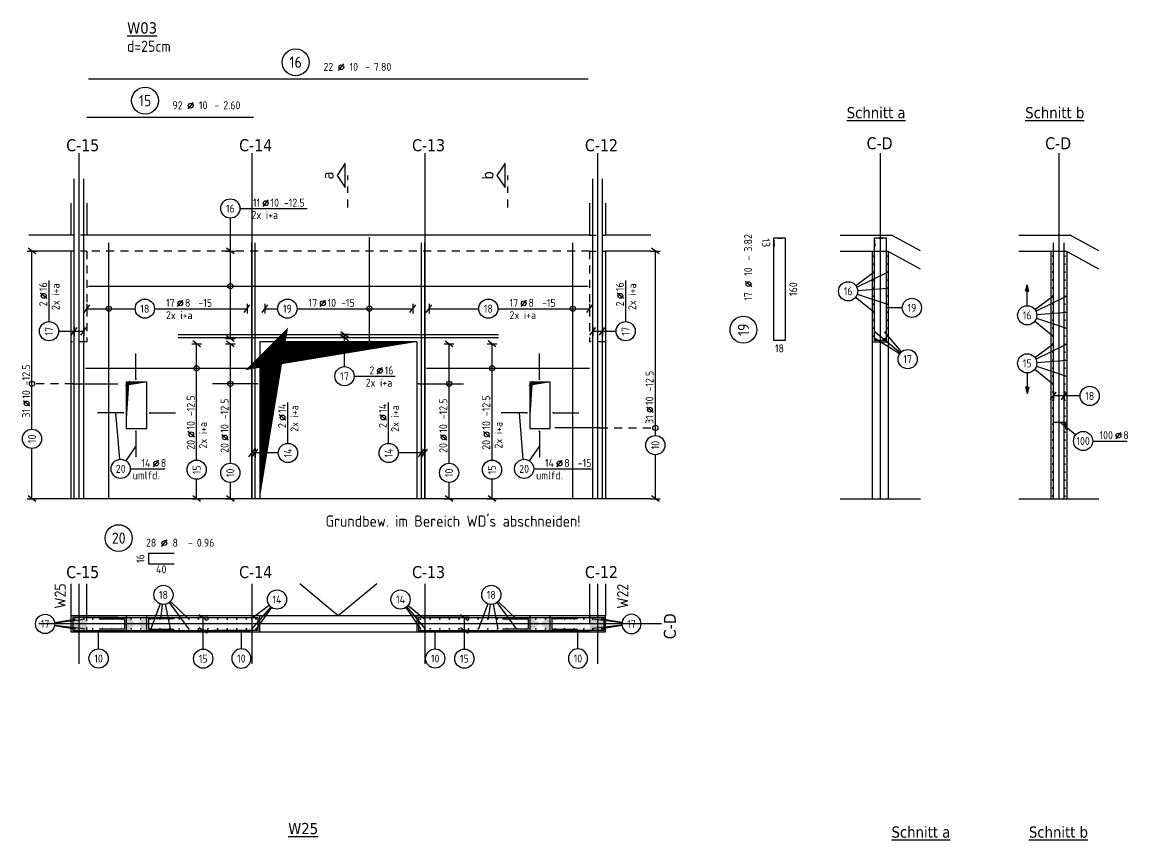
# Model space of a CAD drawing. Extents: x 399 to 532, y -4 to 185.
# Drawn here: x 444.43 to 461.69, y 36 to 48.78 of the extents above; entities that cross this region are included whole.
import ezdxf
from ezdxf.enums import TextEntityAlignment as Align

# ---------------------------------------------------------------- set-up
doc = ezdxf.new("R2010")
doc.units = 0
doc.header["$LTSCALE"] = 0.5
doc.header["$MEASUREMENT"] = 0
for name, pattern in [('AUSGEZOGEN', [1000.01, 1000, 0.01]), ('DASHDOTSMALL', [1.05, 0.5, -0.25, 0.05, -0.25]), ('DOT', [0.175, 0.05, -0.125]), ('HIDDEN', [0.375, 0.25, -0.125]), ('STRICHPUNKT2', [0.55, 0.25, -0.125, 0.05, -0.125]), ('VERDECKT', [0.375, 0.25, -0.125])]:
    doc.linetypes.add(name, pattern=pattern)
for name, color, linetype in [('0_H10', 13, 'CONTINUOUS'), ('ACHSEN', 7, 'CONTINUOUS'), ('AFU', 9, 'CONTINUOUS'), ('BETON', 7, 'CONTINUOUS'), ('Decke', 7, 'CONTINUOUS'), ('DRUEBER', 7, 'CONTINUOUS'), ('RND', 7, 'CONTINUOUS'), ('SCHATTEN', 253, 'CONTINUOUS'), ('SCHNITTE', 7, 'CONTINUOUS'), ('Sturz', 7, 'CONTINUOUS'), ('TEXT', 7, 'CONTINUOUS'), ('Treppe', 7, 'CONTINUOUS'), ('UZ', 7, 'CONTINUOUS'), ('VERDECKT', 7, 'CONTINUOUS'), ('WD', 7, 'CONTINUOUS')]:
    doc.layers.add(name, color=color, linetype=linetype)
doc.styles.add('HELV', font='tahoma.ttf')
doc.styles.get("Standard").update_dxf_attribs({"font": 'iso'})
doc.styles.add('TXT', font='isocp.shx')
doc.linetypes.add('AFU_50K', pattern='A,0.15,["/",Standard,S=0.2,R=0,X=-0.01,Y=-0.1],0.07,["/",Standard,S=0.2,R=0,X=-0.01,Y=-0.1],0.15', length=0.37)

# ---------------------------------------------------------------- blocks, each defined once
blk = doc.blocks.new('RND_HIN')
at = {"layer": 'RND', "color": 7, "linetype": 'Continuous'}
blk.add_circle((0, 0), 0.3, dxfattribs=at)
at = {"layer": 'RND', "color": 7, "linetype": 'Continuous', "style": 'TXT'}
blk.add_attdef('POSI', text='', height=0.25, dxfattribs=at).set_placement((0, 0), align=Align.MIDDLE)
blk = doc.blocks.new('lei_gre')
at = {"layer": 'RND', "color": 7, "linetype": 'Continuous'}
for p, q in [((-0.09, -0.12), (0.09, 0.12)), ((0, 0.15), (0, -0.15))]:
    blk.add_line(p, q, dxfattribs=at)
blk = doc.blocks.new('RND_LEI')
at = {"layer": 'RND', "color": 7, "linetype": 'Continuous'}
blk.add_line((1.022, 0.066), (1.19, 0.27), dxfattribs=at)
for centre, radius in [((0, 0), 0.3), ((1.106, 0.168), 0.075)]:
    blk.add_circle(centre, radius, dxfattribs=at)
at = {"layer": 'RND', "color": 7, "linetype": 'Continuous', "style": 'TXT'}
blk.add_attdef('POSL', text='', height=0.25, dxfattribs=at).set_placement((0, 0), align=Align.MIDDLE)
blk.add_attdef('ANZ', text='', height=0.25, dxfattribs=at).set_placement((0.931, 0.057), align=Align.RIGHT)
for tag, p in [('DUM', (1.253, 0.057)), ('ABSTD', (1.674, 0.057)), ('POSTXT', (0.374, -0.327))]:
    blk.add_attdef(tag, p, '', height=0.25, dxfattribs=at)
blk = doc.blocks.new('RND_AUSZ')
at = {"layer": 'RND', "color": 7, "linetype": 'Continuous'}
blk.add_line((1.341, 0.262), (1.509, 0.466), dxfattribs=at)
at = {"layer": 'RND', "color": 1, "linetype": 'Continuous'}
blk.add_circle((0, 0.52), 0.42, dxfattribs=at)
at = {"layer": 'RND', "color": 7, "linetype": 'Continuous'}
blk.add_circle((1.425, 0.364), 0.075, dxfattribs=at)
at = {"layer": 'RND', "color": 7, "linetype": 'Continuous', "style": 'TXT'}
blk.add_text('-', height=0.25, dxfattribs=at).set_placement((2.163, 0.25))
at = {"layer": 'RND', "color": 1, "linetype": 'Continuous', "style": 'TXT'}
blk.add_attdef('POS', text='', height=0.35, dxfattribs=at).set_placement((0, 0.52), align=Align.MIDDLE)
at = {"layer": 'RND', "color": 7, "linetype": 'Continuous', "style": 'TXT'}
for tag, p in [('WIEOFT', (-0.536, 0.25)), ('STK', (1.174, 0.25))]:
    blk.add_attdef(tag, text='', height=0.25, dxfattribs=at).set_placement(p, align=Align.RIGHT)
for tag, p in [('DS', (1.683, 0.25)), ('LANG', (2.441, 0.25)), ('TEXT', (3.669, 0.25))]:
    blk.add_attdef(tag, p, '', height=0.25, dxfattribs=at)
blk = doc.blocks.new('Pfeillinie')
at = {"layer": 'TEXT', "linetype": 'Continuous'}
blk.add_hatch(color=7, dxfattribs=at).paths.add_polyline_path([(0, 0), (-0.8, 0.2), (-0.8, 0), (-0.8, -0.2)])
at = {"layer": 'TEXT', "color": 7, "linetype": 'Continuous'}
for p, q in [((-0.8, 0), (-0.8, 0.2)), ((-0.8, 0.2), (0, 0)), ((-0.8, 0), (-0.8, -0.2)), ((-0.8, -0.2), (0, 0))]:
    blk.add_line(p, q, dxfattribs=at)
blk = doc.blocks.new('SCHN-2')
at = {"layer": 'SCHNITTE', "color": 6, "linetype": 'Continuous'}
blk.add_lwpolyline([(0.378, 0.088), (0, 0.34), (-0.378, 0.088)], close=True, dxfattribs=at)
at = {"layer": 'SCHNITTE', "color": 1, "linetype": 'DASHDOTSMALL', "style": 'HELV'}
blk.add_attdef('SCHN-2', text='', height=0.35, dxfattribs=at).set_placement((0, 0.45), align=Align.CENTER)

msp = doc.modelspace()

# ---------------------------------------------------------------- hatches: boundary and pattern name
at = {"layer": '0_H10', "linetype": 'AUSGEZOGEN'}
h = msp.add_hatch(color=256, dxfattribs=at)
h.paths.add_polyline_path([(453.2873, 39.5009), (453.2873, 39.2509), (453.5373, 39.2509), (453.5373, 39.5009)])
h.paths.add_polyline_path([(445.1873, 39.5009), (445.1873, 39.2509), (445.4373, 39.2509), (445.4373, 39.5009)])

# ---------------------------------------------------------------- linework, layer by layer
at = {"layer": 'ACHSEN', "color": 140, "linetype": 'AUSGEZOGEN'}
for p, q in [((445.3123, 46.7294), (445.3123, 41.3311)), ((448.0123, 46.7294), (448.0123, 41.3311)), ((450.7123, 46.7294), (450.7123, 41.3311)), ((453.4123, 46.7294), (453.4123, 41.3311)), ((457.8267, 46.7294), (457.8267, 41.3311)), ((460.6146, 46.7294), (460.6146, 41.3311)), ((445.3123, 40.0009), (445.3123, 38.7509)), ((448.0123, 40.0009), (448.0123, 38.7509)), ((450.7123, 40.0009), (450.7123, 38.7509)), ((453.4123, 40.0009), (453.4123, 38.7509)), ((454.407, 39.3759), (444.6873, 39.3759))]:
    msp.add_line(p, q, dxfattribs=at)
at = {"layer": 'AFU', "linetype": 'AFU_50K'}
for points in [[(457.7017, 45.2011), (457.9378, 45.2011), (457.9517, 45.1935)], [(460.4896, 45.2011), (460.7257, 45.2011), (460.7396, 45.1935)]]:
    msp.add_lwpolyline(points, dxfattribs=at)
at = {"layer": 'BETON', "color": 6, "linetype": 'AUSGEZOGEN'}
for p, q in [((445.1873, 45.9511), (445.1873, 45.4511)), ((445.4373, 45.9511), (445.4373, 45.4511)), ((453.2873, 45.9511), (453.2873, 45.4511)), ((453.5373, 45.9511), (453.5373, 45.4511)), ((445.1873, 45.4511), (444.5285, 45.4511)), ((453.2873, 45.4511), (445.4373, 45.4511)), ((454.2409, 45.4511), (453.5373, 45.4511)), ((457.2017, 45.4511), (458.0017, 45.4511)), ((458.4517, 45.2047), (458.0017, 45.4511)), ((459.9896, 45.4511), (460.7896, 45.4511)), ((461.2396, 45.2047), (460.7896, 45.4511)), ((445.1873, 45.2011), (444.5285, 45.2011)), ((445.1873, 45.2011), (445.1873, 41.3311)), ((453.5373, 45.2011), (453.5373, 41.3311)), ((454.2409, 45.2011), (453.5373, 45.2011)), ((457.2017, 45.2011), (457.7017, 45.2011)), ((457.7017, 45.2011), (457.7017, 43.7811)), ((457.9517, 45.1935), (457.9517, 43.7811)), ((458.4517, 44.9197), (457.9517, 45.1935)), ((459.9896, 45.2011), (460.4896, 45.2011)), ((460.4896, 45.2011), (460.4896, 41.3311)), ((460.7396, 45.1935), (460.7396, 41.3311)), ((461.2396, 44.9197), (460.7396, 45.1935)), ((448.1373, 43.7811), (448.1373, 41.3311)), ((450.5873, 43.7811), (448.1373, 43.7811)), ((450.5873, 43.7811), (450.5873, 41.3311)), ((457.7017, 43.7811), (457.9517, 43.7811))]:
    msp.add_line(p, q, dxfattribs=at)
at = {"layer": 'BETON', "color": 6, "linetype": 'ByBlock', "flags": 128}
for points in [[(445.1873, 39.5009), (445.1873, 39.2509), (448.1373, 39.2509), (448.1373, 39.5009)], [(450.5873, 39.5009), (450.5873, 39.2509), (453.5373, 39.2509), (453.5373, 39.5009)]]:
    msp.add_lwpolyline(points, close=True, dxfattribs=at)
at = {"layer": 'Decke', "linetype": 'Continuous'}
for p, q in [((457.7017, 43.7811), (457.7017, 41.3311)), ((457.9517, 43.7811), (457.9517, 41.3311)), ((454.2409, 41.3311), (444.5285, 41.3311)), ((457.2017, 41.3311), (458.4517, 41.3311)), ((459.9896, 41.3311), (461.2396, 41.3311))]:
    msp.add_line(p, q, dxfattribs=at)
at = {"layer": 'Decke', "color": 7, "linetype": 'AUSGEZOGEN'}
msp.add_lwpolyline([(453.2873, 40.0009), (453.2873, 39.5009), (445.4373, 39.5009), (445.4373, 40.0009)], dxfattribs=at)
at = {"layer": 'DRUEBER', "color": 7, "linetype": 'DOT'}
for p, q in [((445.4373, 45.4511), (445.1873, 45.4511)), ((453.2873, 45.4511), (453.5373, 45.4511)), ((445.4373, 45.2011), (445.1873, 45.2011)), ((453.2873, 45.2011), (453.5373, 45.2011))]:
    msp.add_line(p, q, dxfattribs=at)
at = {"layer": 'DRUEBER', "color": 7, "linetype": 'HIDDEN', "flags": 128}
for points in [[(445.1873, 39.5009), (445.1873, 39.2509), (445.4373, 39.2509), (445.4373, 39.5009)], [(453.2873, 39.5009), (453.2873, 39.2509), (453.5373, 39.2509), (453.5373, 39.5009)]]:
    msp.add_lwpolyline(points, close=True, dxfattribs=at)
at = {"layer": 'RND', "color": 7, "linetype": 'AUSGEZOGEN'}
for p, q in [((447.8268, 45.8654), (448.8738, 45.8654)), ((447.6768, 45.2011), (447.6768, 45.7154)), ((444.5791, 42.4174), (444.5791, 45.2011)), ((447.6768, 43.8329), (447.6768, 45.2011)), ((454.3135, 42.3193), (454.3135, 45.2011)), ((444.8455, 44.0984), (444.8455, 44.7384)), ((453.8505, 44.0984), (453.8505, 44.7384)), ((445.4373, 44.3003), (446.1913, 44.3003)), ((446.4913, 44.3003), (447.9381, 44.3003)), ((448.2168, 44.3004), (448.4178, 44.3004)), ((448.7178, 44.3004), (450.5265, 44.3004)), ((450.7802, 44.3003), (451.5557, 44.3003)), ((451.8557, 44.3003), (453.2873, 44.3003)), ((447.15, 41.9348), (447.15, 43.7512)), ((447.6768, 41.8863), (447.6768, 43.75)), ((451.0924, 41.8863), (451.0924, 43.75)), ((451.7633, 41.9348), (451.7633, 43.7512)), ((449.6096, 43.2455), (450.2496, 43.2455)), ((448.576, 42.197), (448.576, 42.837)), ((450.1486, 42.197), (450.1486, 42.837)), ((461.1433, 42.2335), (461.6833, 42.2335)), ((444.5791, 41.3311), (444.5791, 42.1174)), ((454.3135, 41.3311), (454.3135, 42.0193)), ((446.1145, 41.7984), (446.6545, 41.7984)), ((452.4145, 41.7984), (453.3178, 41.7984)), ((447.15, 41.3311), (447.15, 41.6348)), ((451.7633, 41.3311), (451.7633, 41.6348)), ((447.6768, 41.3311), (447.6768, 41.5863)), ((451.0924, 41.3311), (451.0924, 41.5863))]:
    msp.add_line(p, q, dxfattribs=at)
at = {"layer": 'RND', "color": 102, "linetype": 'AUSGEZOGEN'}
for p, q in [((457.4433, 44.6624), (457.7167, 44.8678)), ((457.4582, 44.6381), (457.9375, 44.872)), ((457.4729, 44.5844), (457.9375, 44.622)), ((457.4407, 44.4787), (457.7223, 44.254)), ((457.466, 44.5258), (457.9375, 44.372)), ((460.2407, 44.2874), (460.514, 44.4928)), ((460.2555, 44.2631), (460.7348, 44.497)), ((458.1697, 44.3134), (457.9167, 44.3134)), ((460.2703, 44.2094), (460.7348, 44.247)), ((460.238, 44.1037), (460.5196, 43.879)), ((460.2633, 44.1508), (460.7348, 43.997)), ((444.9955, 43.9484), (445.3873, 43.9484)), ((449.4596, 43.3955), (449.4596, 43.8994)), ((453.3373, 43.9484), (453.7005, 43.9484)), ((458.1382, 43.6087), (457.7525, 43.9303)), ((458.1567, 43.6273), (457.901, 43.9303)), ((458.1268, 43.593), (457.7525, 43.8303)), ((460.2407, 43.5374), (460.514, 43.7428)), ((460.2555, 43.5131), (460.7348, 43.747)), ((460.238, 43.3537), (460.5196, 43.129)), ((460.2633, 43.4008), (460.7348, 43.247)), ((460.2703, 43.4594), (460.7348, 43.497)), ((460.9464, 42.9376), (460.5296, 42.9376)), ((445.9519, 41.9479), (445.8908, 42.6741)), ((452.2519, 41.9479), (452.1908, 42.6741)), ((460.8766, 42.3279), (460.6279, 42.529)), ((446.0491, 41.9223), (446.2023, 42.1462)), ((452.3491, 41.9223), (452.5023, 42.1462)), ((448.426, 42.047), (448.0123, 42.047)), ((450.7123, 42.047), (450.2986, 42.047)), ((446.7408, 39.7265), (447.0276, 39.4529)), ((451.86, 39.7265), (452.1468, 39.4529)), ((446.58, 39.6895), (446.4346, 39.2988)), ((446.6135, 39.6812), (446.5846, 39.4529)), ((446.6607, 39.6827), (446.7346, 39.2988)), ((446.7211, 39.7091), (447.0276, 39.2918)), ((448.2857, 39.6666), (448.0123, 39.4599)), ((448.3077, 39.6432), (448.0123, 39.2988)), ((448.3181, 39.6351), (448.0776, 39.2988)), ((450.4189, 39.6332), (450.647, 39.2988)), ((450.4307, 39.6421), (450.7123, 39.3058)), ((450.4512, 39.6631), (450.7123, 39.4529)), ((451.6991, 39.6895), (451.5538, 39.2988)), ((451.7326, 39.6812), (451.7038, 39.4529)), ((451.7798, 39.6827), (451.8538, 39.2988)), ((451.8402, 39.7091), (452.1468, 39.2918)), ((444.9318, 39.4005), (445.2462, 39.4529)), ((444.9326, 39.3948), (445.3819, 39.452)), ((447.2524, 38.9837), (447.2524, 39.4759)), ((451.3315, 38.9837), (451.3315, 39.4759)), ((453.792, 39.3948), (453.3427, 39.452)), ((453.7928, 39.4005), (453.4784, 39.4529)), ((444.9318, 39.3512), (445.2462, 39.2988)), ((444.9328, 39.3586), (445.3889, 39.3058)), ((445.6195, 38.9857), (445.6195, 39.2759)), ((447.849, 38.9857), (447.849, 39.2759)), ((450.8756, 38.9857), (450.8756, 39.2759)), ((453.105, 38.9857), (453.105, 39.2759)), ((453.7918, 39.3586), (453.3357, 39.3058)), ((453.7928, 39.3512), (453.4784, 39.2988))]:
    msp.add_line(p, q, dxfattribs=at)
at = {"layer": 'RND', "color": 102, "linetype": 'VERDECKT'}
for p, q in [((445.2173, 43.1284), (444.5291, 43.1284)), ((453.4455, 42.4387), (454.3635, 42.4387))]:
    msp.add_line(p, q, dxfattribs=at)
at = {"layer": 'RND', "color": 1, "linetype": 'AUSGEZOGEN'}
for points in [[(445.4623, 47.8904), (453.2623, 47.8904)], [(445.4373, 47.2904), (448.0373, 47.2904)], [(445.2373, 41.3311), (445.2373, 46.3311)], [(445.3873, 41.3311), (445.3873, 46.3311)], [(453.3373, 41.3311), (453.3373, 46.3311)], [(453.4873, 41.3311), (453.4873, 46.3311)], [(445.7807, 41.3311), (445.7807, 45.3311)], [(448.0123, 41.3311), (448.0123, 45.3311)], [(448.0623, 41.3311), (448.0623, 45.3311)], [(449.8489, 43.8061), (449.8489, 45.4061)], [(450.6623, 41.3311), (450.6623, 45.3311)], [(450.7123, 41.3311), (450.7123, 45.3311)], [(453.0263, 41.3311), (453.0263, 45.3311)], [(456.173, 45.2766), (456.1617, 45.4061), (456.3417, 45.4061), (456.3417, 43.8061), (456.1617, 43.8061), (456.1617, 45.4061), (456.2912, 45.3948)], [(457.7481, 45.2766), (457.7367, 45.4061), (457.9167, 45.4061), (457.9167, 43.8061), (457.7367, 43.8061), (457.7367, 45.4061), (457.8662, 45.3948)], [(460.5296, 41.3311), (460.5296, 45.3311)], [(460.6996, 41.3311), (460.6996, 45.3311)], [(445.4623, 44.6524), (453.2623, 44.6524)], [(446.8623, 43.8994), (451.8623, 43.8994)], [(446.8623, 43.8494), (451.8623, 43.8494)], [(446.2023, 43.1992), (446.2023, 43.5992)], [(452.5023, 43.1992), (452.5023, 43.5992)], [(445.4157, 43.3708), (448.0157, 43.3708)], [(450.7373, 43.3708), (453.2873, 43.3708)], [(445.2173, 43.1284), (445.9173, 43.1284)], [(448.0985, 43.1284), (447.3985, 43.1284)], [(450.6173, 43.1284), (451.3173, 43.1284)], [(446.0043, 42.6741), (445.6043, 42.6741)], [(446.4203, 42.6741), (446.8203, 42.6741)], [(452.3043, 42.6741), (451.9043, 42.6741)], [(452.7203, 42.6741), (453.1203, 42.6741)], [(460.5279, 42.639), (460.5279, 42.529), (460.7279, 42.529), (460.7183, 42.4194)], [(446.2023, 42.3831), (446.2023, 41.9831)], [(452.5023, 42.3831), (452.5023, 41.9831)], [(453.4455, 42.4387), (452.7455, 42.4387)], [(446.7982, 40.4764), (446.3982, 40.4764), (446.3982, 40.3164), (446.7982, 40.3164)], [(445.9173, 39.4759), (445.2173, 39.4759), (445.2173, 39.2759), (445.9173, 39.2759)], [(445.4373, 39.4759), (447.9873, 39.4759)], [(445.6263, 39.4559), (446.0263, 39.4559), (446.0263, 39.2959), (445.6263, 39.2959)], [(446.7982, 39.4559), (446.3982, 39.4559), (446.3982, 39.2959), (446.7982, 39.2959)], [(447.4073, 39.4759), (448.1073, 39.4759), (448.1073, 39.2759), (447.4073, 39.2759)], [(451.3173, 39.4759), (450.6173, 39.4759), (450.6173, 39.2759), (451.3173, 39.2759)], [(450.7373, 39.4759), (453.2873, 39.4759)], [(451.9263, 39.4559), (452.3263, 39.4559), (452.3263, 39.2959), (451.9263, 39.2959)], [(453.0982, 39.4559), (452.6982, 39.4559), (452.6982, 39.2959), (453.0982, 39.2959)], [(452.8073, 39.4759), (453.5073, 39.4759), (453.5073, 39.2759), (452.8073, 39.2759)], [(445.4373, 39.2759), (447.9873, 39.2759)], [(450.7373, 39.2759), (453.2873, 39.2759)]]:
    msp.add_lwpolyline(points, dxfattribs=at)
at = {"layer": 'RND', "color": 7, "linetype": 'AUSGEZOGEN'}
for points, const_width in [([(449.8559, 45.4061, -1), (449.8419, 45.4061, -1)], 0.014), ([(457.7153, 45.122, 1), (457.7293, 45.122, 1)], 0.014), ([(457.9375, 45.122, -1), (457.9235, 45.122, -1)], 0.014), ([(460.5126, 45.122, 1), (460.5266, 45.122, 1)], 0.014), ([(460.7166, 45.122, -1), (460.7026, 45.122, -1)], 0.014), ([(457.7153, 44.997, 1), (457.7293, 44.997, 1)], 0.014), ([(457.9375, 44.997, -1), (457.9235, 44.997, -1)], 0.014), ([(460.5126, 44.997, 1), (460.5266, 44.997, 1)], 0.014), ([(460.7166, 44.997, -1), (460.7026, 44.997, -1)], 0.014), ([(457.7153, 44.872, 1), (457.7293, 44.872, 1)], 0.014), ([(457.7153, 44.747, 1), (457.7293, 44.747, 1)], 0.014), ([(457.9375, 44.872, -1), (457.9235, 44.872, -1)], 0.014), ([(457.9375, 44.747, -1), (457.9235, 44.747, -1)], 0.014), ([(460.5126, 44.872, 1), (460.5266, 44.872, 1)], 0.014), ([(460.5126, 44.747, 1), (460.5266, 44.747, 1)], 0.014), ([(460.7166, 44.872, -1), (460.7026, 44.872, -1)], 0.014), ([(460.7166, 44.747, -1), (460.7026, 44.747, -1)], 0.014), ([(457.7153, 44.622, 1), (457.7293, 44.622, 1)], 0.014), ([(457.9375, 44.622, -1), (457.9235, 44.622, -1)], 0.014), ([(460.5126, 44.622, 1), (460.5266, 44.622, 1)], 0.014), ([(460.7166, 44.622, -1), (460.7026, 44.622, -1)], 0.014), ([(457.7153, 44.497, 1), (457.7293, 44.497, 1)], 0.014), ([(457.7153, 44.372, 1), (457.7293, 44.372, 1)], 0.014), ([(457.9375, 44.497, -1), (457.9235, 44.497, -1)], 0.014), ([(457.9375, 44.372, -1), (457.9235, 44.372, -1)], 0.014), ([(460.5126, 44.497, 1), (460.5266, 44.497, 1)], 0.014), ([(460.5126, 44.372, 1), (460.5266, 44.372, 1)], 0.014), ([(460.7166, 44.497, -1), (460.7026, 44.497, -1)], 0.014), ([(460.7166, 44.372, -1), (460.7026, 44.372, -1)], 0.014), ([(457.7153, 44.247, 1), (457.7293, 44.247, 1)], 0.014), ([(457.9375, 44.247, -1), (457.9235, 44.247, -1)], 0.014), ([(460.5126, 44.247, 1), (460.5266, 44.247, 1)], 0.014), ([(460.7166, 44.247, -1), (460.7026, 44.247, -1)], 0.014), ([(457.7153, 44.122, 1), (457.7293, 44.122, 1)], 0.014), ([(457.9375, 44.122, -1), (457.9235, 44.122, -1)], 0.014), ([(460.5126, 44.122, 1), (460.5266, 44.122, 1)], 0.014), ([(460.7166, 44.122, -1), (460.7026, 44.122, -1)], 0.014), ([(457.7153, 43.997, 1), (457.7293, 43.997, 1)], 0.014), ([(457.7153, 43.872, 1), (457.7293, 43.872, 1)], 0.014), ([(457.7605, 43.9303, -1), (457.7445, 43.9303, -1)], 0.016), ([(457.893, 43.9303, 1), (457.909, 43.9303, 1)], 0.016), ([(457.9375, 43.997, -1), (457.9235, 43.997, -1)], 0.014), ([(457.9375, 43.872, -1), (457.9235, 43.872, -1)], 0.014), ([(460.5126, 43.997, 1), (460.5266, 43.997, 1)], 0.014), ([(460.5126, 43.872, 1), (460.5266, 43.872, 1)], 0.014), ([(460.7166, 43.997, -1), (460.7026, 43.997, -1)], 0.014), ([(460.7166, 43.872, -1), (460.7026, 43.872, -1)], 0.014), ([(449.8559, 43.8061, -1), (449.8419, 43.8061, -1)], 0.014), ([(457.7605, 43.8303, -1), (457.7445, 43.8303, -1)], 0.016), ([(457.893, 43.8303, 1), (457.909, 43.8303, 1)], 0.016), ([(460.5126, 43.747, 1), (460.5266, 43.747, 1)], 0.014), ([(460.7166, 43.747, -1), (460.7026, 43.747, -1)], 0.014), ([(460.5126, 43.622, 1), (460.5266, 43.622, 1)], 0.014), ([(460.7166, 43.622, -1), (460.7026, 43.622, -1)], 0.014), ([(460.5126, 43.497, 1), (460.5266, 43.497, 1)], 0.014), ([(460.5126, 43.372, 1), (460.5266, 43.372, 1)], 0.014), ([(460.7166, 43.497, -1), (460.7026, 43.497, -1)], 0.014), ([(460.7166, 43.372, -1), (460.7026, 43.372, -1)], 0.014), ([(446.2023, 43.1922, -1), (446.2023, 43.2062, -1)], 0.014), ([(452.5023, 43.1922, -1), (452.5023, 43.2062, -1)], 0.014), ([(460.5126, 43.247, 1), (460.5266, 43.247, 1)], 0.014), ([(460.7166, 43.247, -1), (460.7026, 43.247, -1)], 0.014), ([(445.2103, 43.1284, 1), (445.2243, 43.1284, 1)], 0.014), ([(448.1055, 43.1284, -1), (448.0915, 43.1284, -1)], 0.014), ([(450.6103, 43.1284, 1), (450.6243, 43.1284, 1)], 0.014), ([(460.5126, 43.122, 1), (460.5266, 43.122, 1)], 0.014), ([(460.5126, 42.997, 1), (460.5266, 42.997, 1)], 0.014), ([(460.7166, 43.122, -1), (460.7026, 43.122, -1)], 0.014), ([(460.7166, 42.997, -1), (460.7026, 42.997, -1)], 0.014), ([(460.5126, 42.872, 1), (460.5266, 42.872, 1)], 0.014), ([(460.7166, 42.872, -1), (460.7026, 42.872, -1)], 0.014), ([(446.0113, 42.6741, -1), (445.9973, 42.6741, -1)], 0.014), ([(446.4133, 42.6741, 1), (446.4273, 42.6741, 1)], 0.014), ([(452.3113, 42.6741, -1), (452.2973, 42.6741, -1)], 0.014), ([(452.7133, 42.6741, 1), (452.7273, 42.6741, 1)], 0.014), ([(460.5126, 42.747, 1), (460.5266, 42.747, 1)], 0.014), ([(460.7166, 42.747, -1), (460.7026, 42.747, -1)], 0.014), ([(460.5126, 42.622, 1), (460.5266, 42.622, 1)], 0.014), ([(460.5126, 42.497, 1), (460.5266, 42.497, 1)], 0.014), ([(460.7166, 42.622, -1), (460.7026, 42.622, -1)], 0.014), ([(460.7166, 42.497, -1), (460.7026, 42.497, -1)], 0.014), ([(446.2023, 42.3901, 1), (446.2023, 42.3761, 1)], 0.014), ([(452.5023, 42.3901, 1), (452.5023, 42.3761, 1)], 0.014), ([(453.4525, 42.4387, -1), (453.4385, 42.4387, -1)], 0.014), ([(460.5126, 42.372, 1), (460.5266, 42.372, 1)], 0.014), ([(460.7166, 42.372, -1), (460.7026, 42.372, -1)], 0.014), ([(460.5126, 42.247, 1), (460.5266, 42.247, 1)], 0.014), ([(460.5126, 42.122, 1), (460.5266, 42.122, 1)], 0.014), ([(460.7166, 42.247, -1), (460.7026, 42.247, -1)], 0.014), ([(460.7166, 42.122, -1), (460.7026, 42.122, -1)], 0.014), ([(460.5126, 41.997, 1), (460.5266, 41.997, 1)], 0.014), ([(460.7166, 41.997, -1), (460.7026, 41.997, -1)], 0.014), ([(460.5126, 41.872, 1), (460.5266, 41.872, 1)], 0.014), ([(460.7166, 41.872, -1), (460.7026, 41.872, -1)], 0.014), ([(460.5126, 41.747, 1), (460.5266, 41.747, 1)], 0.014), ([(460.5126, 41.622, 1), (460.5266, 41.622, 1)], 0.014), ([(460.7166, 41.747, -1), (460.7026, 41.747, -1)], 0.014), ([(460.7166, 41.622, -1), (460.7026, 41.622, -1)], 0.014), ([(460.5126, 41.497, 1), (460.5266, 41.497, 1)], 0.014), ([(460.7166, 41.497, -1), (460.7026, 41.497, -1)], 0.014), ([(460.5126, 41.372, 1), (460.5266, 41.372, 1)], 0.014), ([(460.7166, 41.372, -1), (460.7026, 41.372, -1)], 0.014), ([(445.2392, 39.4529, 1), (445.2532, 39.4529, 1)], 0.014), ([(445.3819, 39.4529, 1), (445.3959, 39.4529, 1)], 0.014), ([(445.5206, 39.4529, 1), (445.5346, 39.4529, 1)], 0.014), ([(445.6706, 39.4529, 1), (445.6846, 39.4529, 1)], 0.014), ([(445.8206, 39.4529, 1), (445.8346, 39.4529, 1)], 0.014), ([(445.9706, 39.4529, 1), (445.9846, 39.4529, 1)], 0.014), ([(446.1206, 39.4529, 1), (446.1346, 39.4529, 1)], 0.014), ([(446.2706, 39.4529, 1), (446.2846, 39.4529, 1)], 0.014), ([(446.4206, 39.4529, 1), (446.4346, 39.4529, 1)], 0.014), ([(446.5706, 39.4529, 1), (446.5846, 39.4529, 1)], 0.014), ([(446.7206, 39.4529, 1), (446.7346, 39.4529, 1)], 0.014), ([(446.8706, 39.4529, 1), (446.8846, 39.4529, 1)], 0.014), ([(447.0206, 39.4529, 1), (447.0346, 39.4529, 1)], 0.014), ([(447.1706, 39.4529, 1), (447.1846, 39.4529, 1)], 0.014), ([(447.3206, 39.4529, 1), (447.3346, 39.4529, 1)], 0.014), ([(447.4706, 39.4529, 1), (447.4846, 39.4529, 1)], 0.014), ([(447.6206, 39.4529, 1), (447.6346, 39.4529, 1)], 0.014), ([(447.7706, 39.4529, 1), (447.7846, 39.4529, 1)], 0.014), ([(447.9206, 39.4529, 1), (447.9346, 39.4529, 1)], 0.014), ([(448.0053, 39.4529, 1), (448.0193, 39.4529, 1)], 0.014), ([(448.0706, 39.4529, 1), (448.0846, 39.4529, 1)], 0.014), ([(450.654, 39.4529, -1), (450.64, 39.4529, -1)], 0.014), ([(450.7053, 39.4529, 1), (450.7193, 39.4529, 1)], 0.014), ([(450.804, 39.4529, -1), (450.79, 39.4529, -1)], 0.014), ([(450.954, 39.4529, -1), (450.94, 39.4529, -1)], 0.014), ([(451.104, 39.4529, -1), (451.09, 39.4529, -1)], 0.014), ([(451.254, 39.4529, -1), (451.24, 39.4529, -1)], 0.014), ([(451.404, 39.4529, -1), (451.39, 39.4529, -1)], 0.014), ([(451.554, 39.4529, -1), (451.54, 39.4529, -1)], 0.014), ([(451.704, 39.4529, -1), (451.69, 39.4529, -1)], 0.014), ([(451.854, 39.4529, -1), (451.84, 39.4529, -1)], 0.014), ([(452.004, 39.4529, -1), (451.99, 39.4529, -1)], 0.014), ([(452.154, 39.4529, -1), (452.14, 39.4529, -1)], 0.014), ([(452.304, 39.4529, -1), (452.29, 39.4529, -1)], 0.014), ([(452.454, 39.4529, -1), (452.44, 39.4529, -1)], 0.014), ([(452.604, 39.4529, -1), (452.59, 39.4529, -1)], 0.014), ([(452.754, 39.4529, -1), (452.74, 39.4529, -1)], 0.014), ([(452.904, 39.4529, -1), (452.89, 39.4529, -1)], 0.014), ([(453.054, 39.4529, -1), (453.04, 39.4529, -1)], 0.014), ([(453.204, 39.4529, -1), (453.19, 39.4529, -1)], 0.014), ([(453.3427, 39.4529, -1), (453.3287, 39.4529, -1)], 0.014), ([(453.4854, 39.4529, -1), (453.4714, 39.4529, -1)], 0.014), ([(445.2392, 39.2988, -1), (445.2532, 39.2988, -1)], 0.014), ([(445.3819, 39.2988, -1), (445.3959, 39.2988, -1)], 0.014), ([(445.5206, 39.2988, -1), (445.5346, 39.2988, -1)], 0.014), ([(445.6706, 39.2988, -1), (445.6846, 39.2988, -1)], 0.014), ([(445.8206, 39.2988, -1), (445.8346, 39.2988, -1)], 0.014), ([(445.9706, 39.2988, -1), (445.9846, 39.2988, -1)], 0.014), ([(446.1206, 39.2988, -1), (446.1346, 39.2988, -1)], 0.014), ([(446.2706, 39.2988, -1), (446.2846, 39.2988, -1)], 0.014), ([(446.4206, 39.2988, -1), (446.4346, 39.2988, -1)], 0.014), ([(446.5706, 39.2988, -1), (446.5846, 39.2988, -1)], 0.014), ([(446.7206, 39.2988, -1), (446.7346, 39.2988, -1)], 0.014), ([(446.8706, 39.2988, -1), (446.8846, 39.2988, -1)], 0.014), ([(447.0206, 39.2988, -1), (447.0346, 39.2988, -1)], 0.014), ([(447.1706, 39.2988, -1), (447.1846, 39.2988, -1)], 0.014), ([(447.3206, 39.2988, -1), (447.3346, 39.2988, -1)], 0.014), ([(447.4706, 39.2988, -1), (447.4846, 39.2988, -1)], 0.014), ([(447.6206, 39.2988, -1), (447.6346, 39.2988, -1)], 0.014), ([(447.7706, 39.2988, -1), (447.7846, 39.2988, -1)], 0.014), ([(447.9206, 39.2988, -1), (447.9346, 39.2988, -1)], 0.014), ([(448.0053, 39.2988, -1), (448.0193, 39.2988, -1)], 0.014), ([(448.0706, 39.2988, -1), (448.0846, 39.2988, -1)], 0.014), ([(450.654, 39.2988, 1), (450.64, 39.2988, 1)], 0.014), ([(450.7053, 39.2988, -1), (450.7193, 39.2988, -1)], 0.014), ([(450.804, 39.2988, 1), (450.79, 39.2988, 1)], 0.014), ([(450.954, 39.2988, 1), (450.94, 39.2988, 1)], 0.014), ([(451.104, 39.2988, 1), (451.09, 39.2988, 1)], 0.014), ([(451.254, 39.2988, 1), (451.24, 39.2988, 1)], 0.014), ([(451.404, 39.2988, 1), (451.39, 39.2988, 1)], 0.014), ([(451.554, 39.2988, 1), (451.54, 39.2988, 1)], 0.014), ([(451.704, 39.2988, 1), (451.69, 39.2988, 1)], 0.014), ([(451.854, 39.2988, 1), (451.84, 39.2988, 1)], 0.014), ([(452.004, 39.2988, 1), (451.99, 39.2988, 1)], 0.014), ([(452.154, 39.2988, 1), (452.14, 39.2988, 1)], 0.014), ([(452.304, 39.2988, 1), (452.29, 39.2988, 1)], 0.014), ([(452.454, 39.2988, 1), (452.44, 39.2988, 1)], 0.014), ([(452.604, 39.2988, 1), (452.59, 39.2988, 1)], 0.014), ([(452.754, 39.2988, 1), (452.74, 39.2988, 1)], 0.014), ([(452.904, 39.2988, 1), (452.89, 39.2988, 1)], 0.014), ([(453.054, 39.2988, 1), (453.04, 39.2988, 1)], 0.014), ([(453.204, 39.2988, 1), (453.19, 39.2988, 1)], 0.014), ([(453.3427, 39.2988, 1), (453.3287, 39.2988, 1)], 0.014), ([(453.4854, 39.2988, 1), (453.4714, 39.2988, 1)], 0.014)]:
    msp.add_lwpolyline(points, format="xyb", close=True, dxfattribs=dict(at, const_width=const_width))
at = {"layer": 'RND', "color": 102, "linetype": 'AUSGEZOGEN'}
for points in [[(460.1207, 44.3473), (460.1207, 44.6725)], [(460.1207, 43.2973), (460.1207, 42.9721)]]:
    msp.add_lwpolyline(points, dxfattribs=at)
at = {"layer": 'RND', "color": 7, "linetype": 'AUSGEZOGEN'}
for centre in [(447.6768, 44.6524), (445.7807, 44.3003), (449.8489, 44.3004), (453.0263, 44.3003), (447.15, 43.3708), (451.7633, 43.3708), (444.5791, 43.1284), (447.6768, 43.1284), (451.0924, 43.1284), (454.3135, 42.4387)]:
    msp.add_circle(centre, 0.04, dxfattribs=at)
at = {"layer": 'SCHATTEN', "color": 15, "linetype": 'AUSGEZOGEN'}
msp.add_lwpolyline([(448.1373, 41.3311, 0, 0.3995, 0), (448.3364, 43.7648, 0, 0, 0), (448.1536, 43.582, 0.3995, 0, 0), (450.5873, 43.7811, 0, 0, 0)], format="xyseb", dxfattribs=at)
at = {"layer": 'SCHNITTE', "color": 6, "linetype": 'STRICHPUNKT2'}
for p, q in [((449.5125, 45.8827), (449.5125, 46.3827)), ((452.0101, 45.8827), (452.0101, 46.3827))]:
    msp.add_line(p, q, dxfattribs=at)
at = {"layer": 'Sturz', "linetype": 'Continuous'}
for p, q in [((445.1873, 40.0009), (445.1873, 39.5009)), ((453.5373, 40.0009), (453.5373, 39.5009))]:
    msp.add_line(p, q, dxfattribs=at)
at = {"layer": 'Treppe', "color": 9, "linetype": 'AUSGEZOGEN'}
for p, q in [((449.3623, 39.5009), (448.7599, 40.0009)), ((449.9647, 40.0009), (449.3623, 39.5009))]:
    msp.add_line(p, q, dxfattribs=at)
at = {"layer": 'UZ', "color": 7, "linetype": 'AUSGEZOGEN'}
msp.add_line((448.1373, 39.2509), (450.5873, 39.2509), dxfattribs=at)
at = {"layer": 'VERDECKT', "color": 7, "linetype": 'HIDDEN'}
for p, q in [((445.4373, 45.2011), (445.4373, 43.7811)), ((453.2873, 45.2011), (445.4373, 45.2011)), ((453.2873, 45.2011), (453.2873, 43.7811)), ((445.4373, 43.7811), (445.1873, 43.7811)), ((453.5373, 43.7811), (453.2873, 43.7811))]:
    msp.add_line(p, q, dxfattribs=at)
at = {"layer": 'WD', "color": 15, "linetype": 'AUSGEZOGEN'}
for points in [[(446.0523, 42.4311, 0, 0.0482, 0), (446.0764, 43.1503, 0, 0, 0), (446.0544, 43.1251, 0.0522, 0, 0), (446.3723, 43.1511, 0, 0, 0)], [(452.3523, 42.4311, 0, 0.0482, 0), (452.3764, 43.1503, 0, 0, 0), (452.3544, 43.1251, 0.0522, 0, 0), (452.6723, 43.1511, 0, 0, 0)]]:
    msp.add_lwpolyline(points, format="xyseb", dxfattribs=at)
at = {"layer": 'WD', "color": 7, "linetype": 'AUSGEZOGEN'}
for points in [[(446.0523, 43.1511), (446.0523, 42.4311), (446.3723, 42.4311), (446.3723, 43.1511)], [(452.3523, 43.1511), (452.3523, 42.4311), (452.6723, 42.4311), (452.6723, 43.1511)]]:
    msp.add_lwpolyline(points, close=True, dxfattribs=at)
at = {"layer": 'WD', "color": 7, "linetype": 'Continuous'}
for points in [[(446.0523, 39.2509), (446.3723, 39.2509), (446.3723, 39.5009), (446.0523, 39.5009)], [(452.3523, 39.2509), (452.6723, 39.2509), (452.6723, 39.5009), (452.3523, 39.5009)]]:
    msp.add_lwpolyline(points, close=True, dxfattribs=at)
at = {"layer": 'WD', "color": 1, "linetype": 'ByBlock'}
for points in [[(446.0523, 39.2509), (446.0523, 39.5009), (446.3723, 39.5009), (446.3723, 39.2509)], [(452.3523, 39.2509), (452.3523, 39.5009), (452.6723, 39.5009), (452.6723, 39.2509)]]:
    msp.add_solid(points, dxfattribs=at)

# ---------------------------------------------------------------- block references
at = {"layer": 'RND', "color": 7, "linetype": 'AUSGEZOGEN', "xscale": 0.5, "yscale": 0.5, "zscale": 0.5}
for name, p, values in [('RND_AUSZ', (448.6967, 47.8904), {'POS': '16', 'STK': '22', 'DS': '10', 'LANG': '7.80'}), ('RND_LEI', (447.6768, 45.8654), {'POSL': '16', 'DUM': '10', 'ANZ': '11', 'ABSTD': '-12.5', 'POSTXT': '  2x i+a'}), ('RND_HIN', (457.3234, 44.5723), {'POSI': '16'}), ('RND_LEI', (446.3413, 44.3003), {'POSL': '18', 'DUM': '8', 'ANZ': '17', 'ABSTD': '-15', 'POSTXT': '  2x i+a'}), ('RND_LEI', (448.5678, 44.3004), {'POSL': '19', 'DUM': '10', 'ANZ': '17', 'ABSTD': '-15'}), ('RND_LEI', (451.7057, 44.3003), {'POSL': '18', 'DUM': '8', 'ANZ': '17', 'ABSTD': '-15', 'POSTXT': '  2x i+a'}), ('RND_HIN', (458.3197, 44.3134), {'POSI': '19'}), ('RND_HIN', (460.1207, 44.1973), {'POSI': '16'}), ('RND_HIN', (458.2534, 43.5127), {'POSI': '17'}), ('RND_HIN', (460.1207, 43.4473), {'POSI': '15'}), ('RND_LEI', (449.4596, 43.2455), {'POSL': '17', 'DUM': '16', 'ANZ': '2', 'POSTXT': '  2x i+a'}), ('RND_HIN', (461.0964, 42.9376), {'POSI': '18'}), ('RND_LEI', (460.9933, 42.2335), {'POSL': '100', 'DUM': '8', 'ANZ': '100'}), ('RND_LEI', (445.9645, 41.7984), {'POSL': '20', 'DUM': '8', 'ANZ': '14', 'POSTXT': 'umlfd.'}), ('RND_LEI', (452.2645, 41.7984), {'POSL': '20', 'DUM': '8', 'ANZ': '14', 'ABSTD': '-15', 'POSTXT': 'umlfd.'}), ('RND_HIN', (446.6323, 39.83), {'POSI': '18'}), ('RND_HIN', (448.4053, 39.7571), {'POSI': '14'}), ('RND_HIN', (450.3343, 39.7571), {'POSI': '14'}), ('RND_HIN', (451.7514, 39.83), {'POSI': '18'}), ('RND_HIN', (444.7838, 39.3759), {'POSI': '17'}), ('RND_HIN', (445.6195, 38.8357), {'POSI': '10'}), ('RND_HIN', (447.2524, 38.8337), {'POSI': '15'}), ('RND_HIN', (450.8756, 38.8357), {'POSI': '10'}), ('RND_HIN', (451.3315, 38.8337), {'POSI': '15'})]:
    msp.add_blockref(name, p, dxfattribs=at).add_auto_attribs(values)
at = {"layer": 'RND', "color": 1, "linetype": 'AUSGEZOGEN', "xscale": 0.5, "yscale": 0.5, "zscale": 0.5}
for p, values in [((446.3451, 47.2904), {'POS': '15', 'STK': '92', 'DS': '10', 'LANG': '2.60'}), ((445.9332, 40.4564), {'POS': '20', 'STK': '28', 'DS': '8', 'LANG': '0.96'})]:
    msp.add_blockref('RND_AUSZ', p, dxfattribs=at).add_auto_attribs(values)
at = {"layer": 'RND', "color": 7, "linetype": 'AUSGEZOGEN', "xscale": 0.5, "yscale": 0.5, "zscale": 0.5}
for name, p, rotation, values in [('RND_AUSZ', (455.9495, 43.972), 90, {'POS': '19', 'STK': '17', 'DS': '10', 'LANG': '3.82'}), ('RND_LEI', (444.8455, 43.9484), 90, {'POSL': '17', 'DUM': '16', 'ANZ': '2', 'POSTXT': '  2x i+a'}), ('RND_LEI', (453.8505, 43.9484), 90, {'POSL': '17', 'DUM': '16', 'ANZ': '2', 'POSTXT': '  2x i+a'}), ('RND_LEI', (444.5791, 42.2674), 89.99999999997813, {'POSL': '10', 'DUM': '10', 'ANZ': '31', 'ABSTD': '-12.5'}), ('RND_LEI', (454.3135, 42.1693), 89.99999999997813, {'POSL': '10', 'DUM': '10', 'ANZ': '31', 'ABSTD': '-12.5'}), ('RND_LEI', (447.15, 41.7848), 90, {'POSL': '15', 'DUM': '10', 'ANZ': '20', 'ABSTD': '-12.5', 'POSTXT': '  2x i+a'}), ('RND_LEI', (447.6768, 41.7363), 90, {'POSL': '10', 'DUM': '10', 'ANZ': '20', 'ABSTD': '-12.5'}), ('RND_LEI', (451.0924, 41.7363), 90, {'POSL': '10', 'DUM': '10', 'ANZ': '20', 'ABSTD': '-12.5'}), ('RND_LEI', (451.7633, 41.7848), 90, {'POSL': '15', 'DUM': '10', 'ANZ': '20', 'ABSTD': '-12.5', 'POSTXT': '  2x i+a'}), ('RND_LEI', (448.576, 42.047), 90, {'POSL': '14', 'DUM': '14', 'ANZ': '2', 'POSTXT': '  2x i+a'}), ('RND_LEI', (450.1486, 42.047), 90, {'POSL': '14', 'DUM': '14', 'ANZ': '2', 'POSTXT': '  2x i+a'})]:
    msp.add_blockref(name, p, dxfattribs=dict(at, rotation=rotation)).add_auto_attribs(values)
for p, rotation in [((444.5791, 45.2011), 89.99999999997813), ((447.6768, 45.2011), 90), ((454.3135, 45.2011), 89.99999999997813), ((447.6768, 43.8329), 90), ((449.4596, 43.8994), 270), ((449.4596, 43.8494), 270), ((447.15, 43.7512), 90), ((447.6768, 43.75), 90), ((451.0924, 43.75), 90), ((451.7633, 43.7512), 90), ((444.5791, 41.3311), 89.99999999997813), ((447.15, 41.3311), 90), ((447.6768, 41.3311), 90), ((451.0924, 41.3311), 90), ((451.7633, 41.3311), 90), ((454.3135, 41.3311), 89.99999999997813), ((447.2524, 39.4759), 270), ((451.3315, 39.4759), 270), ((447.2524, 39.2759), 270), ((451.3315, 39.2759), 270)]:
    msp.add_blockref('lei_gre', p, dxfattribs=dict(at, rotation=rotation))
at = {"layer": 'RND', "color": 102, "linetype": 'AUSGEZOGEN', "yscale": 0.125, "zscale": 0.125, "rotation": 90}
for p, xscale in [((460.1207, 44.6725), 0.125), ((460.1207, 42.9721), -0.125)]:
    msp.add_blockref('Pfeillinie', p, dxfattribs=dict(at, xscale=xscale))
at = {"layer": 'RND', "color": 7, "linetype": 'AUSGEZOGEN', "xscale": 0.5, "yscale": 0.5, "zscale": 0.5}
for p in [(445.4373, 44.3003), (447.9381, 44.3003), (448.2168, 44.3004), (450.5265, 44.3004), (450.7802, 44.3003), (453.2873, 44.3003), (445.2373, 43.9484), (445.3873, 43.9484), (453.3373, 43.9484), (453.4873, 43.9484), (460.5296, 42.9376), (460.6996, 42.9376), (448.0123, 42.047), (448.0623, 42.047), (450.6623, 42.047), (450.7123, 42.047)]:
    msp.add_blockref('lei_gre', p, dxfattribs=at)
at = {"layer": 'RND', "color": 7, "linetype": 'AUSGEZOGEN'}
ref = msp.add_blockref('RND_HIN', (453.9408, 39.3759), dxfattribs=dict(at, xscale=-0.5, yscale=0.5, zscale=0.5))
ref.add_attrib('POSI', '17', dxfattribs={"color": 7, "linetype": 'Continuous', "height": 0.125, "style": 'TXT'}).set_placement((453.9408, 39.3759), align=Align.MIDDLE)
ref = msp.add_blockref('RND_HIN', (447.849, 38.8357), dxfattribs=dict(at, xscale=-0.5, yscale=0.5, zscale=0.5))
ref.add_attrib('POSI', '10', dxfattribs={"color": 7, "linetype": 'Continuous', "height": 0.125, "style": 'TXT'}).set_placement((447.849, 38.8357), align=Align.MIDDLE)
ref = msp.add_blockref('RND_HIN', (453.105, 38.8357), dxfattribs=dict(at, xscale=-0.5, yscale=0.5, zscale=0.5))
ref.add_attrib('POSI', '10', dxfattribs={"color": 7, "linetype": 'Continuous', "height": 0.125, "style": 'TXT'}).set_placement((453.105, 38.8357), align=Align.MIDDLE)
at = {"layer": 'SCHNITTE', "color": 6, "linetype": 'STRICHPUNKT2', "xscale": 0.5, "yscale": 0.5, "zscale": 0.5, "rotation": 90}
for p, values in [((449.5125, 46.3827), {'SCHN-2': 'a'}), ((452.0101, 46.3827), {'SCHN-2': 'b'})]:
    msp.add_blockref('SCHN-2', p, dxfattribs=at).add_auto_attribs(values)

# ---------------------------------------------------------------- texts
at = {"layer": 'ACHSEN', "color": 6, "linetype": 'AUSGEZOGEN', "style": 'HELV'}
for s, p in [('C-D', (457.6131, 46.7907)), ('C-D', (460.401, 46.7907)), ('C-15', (445.1142, 46.7603)), ('C-14', (447.8142, 46.7603)), ('C-13', (450.5142, 46.7603)), ('C-12', (453.2142, 46.7603)), ('C-15', (445.1142, 40.0925)), ('C-14', (447.8142, 40.0925)), ('C-13', (450.5142, 40.0925)), ('C-12', (453.2142, 40.0925))]:
    msp.add_text(s, height=0.1875, dxfattribs=at).set_placement(p)
msp.add_text('C-D', height=0.1875, rotation=90, dxfattribs=at).set_placement((454.634, 39.1372))
at = {"layer": 'RND', "color": 7, "linetype": 'AUSGEZOGEN', "style": 'TXT'}
for s, rotation, p in [('13', 275, (456.0428, 45.3305)), ('160', 90, (456.4667, 44.6061)), ('16', 90, (446.2732, 40.3964))]:
    msp.add_text(s, height=0.125, rotation=rotation, dxfattribs=at).set_placement(p, align=Align.MIDDLE)
for s, p in [('18', (456.2517, 43.6811)), ('40', (446.5982, 40.2289))]:
    msp.add_text(s, height=0.125, dxfattribs=at).set_placement(p, align=Align.MIDDLE)
at = {"layer": 'TEXT', "color": 1, "linetype": 'AUSGEZOGEN'}
for s, style, p in [('%%UW03', 'HELV', (446.0658, 48.5991)), ('d=25cm', 'TXT', (446.0614, 48.3127)), ('%%USchnitt a', 'HELV', (457.302, 47.2751)), ('%%USchnitt b', 'HELV', (460.0897, 47.2751)), ("Grundbew. im Bereich WD's abschneiden!", 'TXT', (449.1637, 40.8948)), ('%%UW25', 'HELV', (448.5804, 36.092)), ('%%USchnitt a', 'HELV', (458.0018, 36.0373)), ('%%USchnitt b', 'HELV', (460.1474, 36.0373))]:
    msp.add_text(s, height=0.175, dxfattribs=dict(at, style=style)).set_placement(p)
at = {"layer": 'TEXT', "color": 1, "linetype": 'AUSGEZOGEN', "style": 'TXT'}
for s, p in [('W25', (445.1063, 39.6138)), ('W22', (453.8898, 39.6138))]:
    msp.add_text(s, height=0.175, rotation=90, dxfattribs=at).set_placement(p)

doc.saveas('drawing.dxf')
